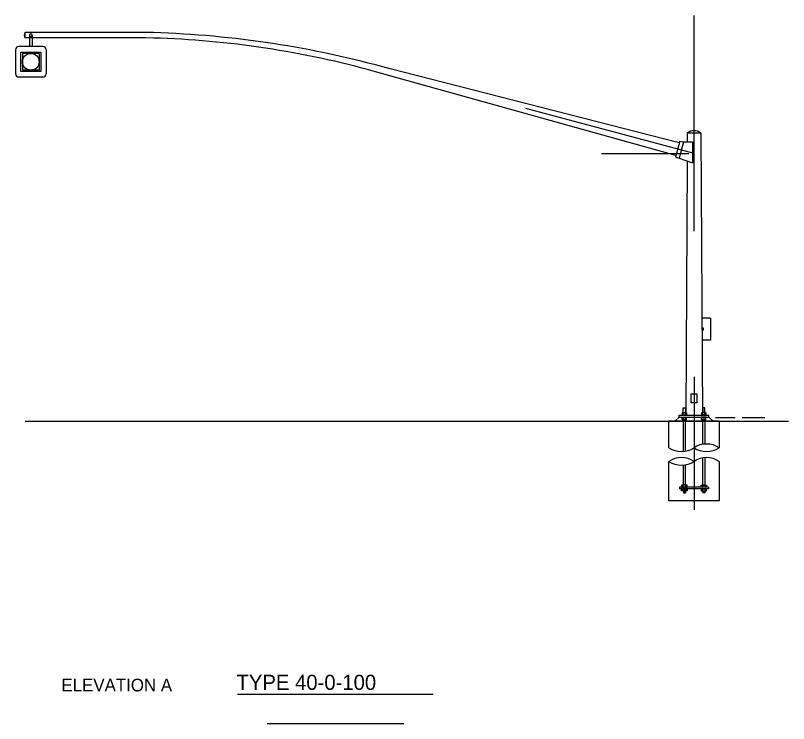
# Model space of a CAD drawing. Extents: x -902 to -791, y 426 to 518.
# Drawn here: x -902.3 to -856.07, y 426.33 to 468.66 of the extents above; entities that cross this region are included whole.
import ezdxf

# ---------------------------------------------------------------- set-up
doc = ezdxf.new("R2010")
doc.units = 0
doc.layers.add('es_NO-PLOT', color=7, linetype='Continuous')
doc.layers.add('es_SIGNAL-LIGHTING', color=7, linetype='Continuous')

msp = doc.modelspace()

# ---------------------------------------------------------------- linework, layer by layer
at = {"layer": 'es_NO-PLOT'}
for p, q in [((-889.014, 428.09), (-877.309, 428.09)), ((-887.248, 426.333), (-879.071, 426.333))]:
    msp.add_line(p, q, dxfattribs=at)
at = {"layer": 'es_SIGNAL-LIGHTING'}
for p, q in [((-861.717, 455.768), (-861.717, 468.658)), ((-901.717, 467.312), (-901.717, 467.634)), ((-901.467, 467.475), (-901.467, 466.806)), ((-901.3, 467.475), (-901.3, 466.806)), ((-902.3, 466.605), (-902.3, 465.173)), ((-900.667, 466.806), (-902.099, 466.806)), ((-900.467, 466.605), (-900.467, 465.173)), ((-901.883, 466.389), (-901.883, 465.389)), ((-900.883, 466.389), (-901.883, 466.389)), ((-900.883, 466.389), (-900.883, 465.389)), ((-900.883, 465.389), (-901.883, 465.389)), ((-862.798, 460.288), (-880.776, 465.296)), ((-862.603, 461.043), (-879.9, 465.462)), ((-900.667, 464.973), (-902.099, 464.973)), ((-861.718, 460.403), (-871.775, 463.097)), ((-862.12, 461.633), (-862.124, 461.098)), ((-862.12, 461.633), (-861.313, 461.633)), ((-861.313, 461.633), (-861.217, 444.784)), ((-862.575, 461.153), (-862.824, 460.187)), ((-862.356, 461.097), (-862.604, 460.13)), ((-862.575, 461.153), (-862.356, 461.097)), ((-862.356, 461.097), (-861.812, 461.097)), ((-861.812, 461.097), (-861.812, 459.847)), ((-867.243, 460.407), (-862.02, 460.407)), ((-862.824, 460.187), (-862.604, 460.13)), ((-862.604, 460.13), (-861.812, 459.847)), ((-862.12, 459.957), (-862.217, 444.784)), ((-860.738, 450.574), (-861.239, 450.574)), ((-860.738, 450.574), (-860.737, 449.24)), ((-861.146, 449.969), (-861.239, 449.969)), ((-861.146, 449.844), (-861.146, 449.969)), ((-861.146, 449.85), (-861.146, 449.963)), ((-861.146, 449.844), (-861.239, 449.844)), ((-860.737, 449.24), (-861.235, 449.24)), ((-861.717, 447.051), (-861.717, 439.105)), ((-862.598, 444.64), (-862.598, 444.772)), ((-862.598, 444.772), (-860.834, 444.772)), ((-862.436, 444.788), (-862.436, 444.772)), ((-862.436, 444.788), (-862.152, 444.788)), ((-862.436, 444.772), (-862.152, 444.772)), ((-862.428, 444.901), (-862.428, 444.788)), ((-862.394, 444.92), (-862.364, 444.92)), ((-862.364, 445.203), (-862.228, 445.203)), ((-862.364, 444.92), (-862.364, 445.203)), ((-862.364, 444.92), (-862.228, 444.92)), ((-862.364, 444.788), (-862.364, 444.92)), ((-862.228, 445.203), (-862.228, 444.92)), ((-862.228, 444.788), (-862.228, 444.92)), ((-862.228, 444.92), (-862.194, 444.92)), ((-862.164, 444.901), (-862.164, 444.788)), ((-862.152, 444.788), (-862.152, 444.772)), ((-861.28, 444.788), (-861.28, 444.772)), ((-860.993, 444.788), (-861.28, 444.788)), ((-860.993, 444.772), (-861.28, 444.772)), ((-861.268, 444.901), (-861.268, 444.788)), ((-861.201, 444.92), (-861.239, 444.92)), ((-861.072, 445.203), (-861.201, 445.203)), ((-861.201, 445.203), (-861.201, 444.92)), ((-861.072, 444.92), (-861.201, 444.92)), ((-861.201, 444.788), (-861.201, 444.92)), ((-861.072, 444.92), (-861.072, 445.203)), ((-861.072, 444.788), (-861.072, 444.92)), ((-861.038, 444.92), (-861.072, 444.92)), ((-861.004, 444.901), (-861.004, 444.788)), ((-860.993, 444.788), (-860.993, 444.772)), ((-860.834, 444.64), (-860.834, 444.772)), ((-901.717, 444.407), (-856.066, 444.407)), ((-860.217, 444.407), (-863.217, 444.407)), ((-863.217, 442.817), (-863.217, 444.407)), ((-862.858, 444.407), (-862.598, 444.64)), ((-862.598, 444.64), (-860.834, 444.64)), ((-862.436, 444.625), (-862.436, 444.64)), ((-862.436, 444.64), (-862.152, 444.64)), ((-862.436, 444.625), (-862.152, 444.625)), ((-862.428, 444.512), (-862.428, 444.625)), ((-862.394, 444.485), (-862.364, 444.485)), ((-862.364, 444.625), (-862.364, 444.485)), ((-862.364, 444.485), (-862.228, 444.485)), ((-862.228, 444.485), (-862.364, 444.485)), ((-862.364, 444.485), (-862.364, 442.596)), ((-862.228, 444.625), (-862.228, 444.485)), ((-862.228, 444.485), (-862.194, 444.485)), ((-862.228, 442.612), (-862.228, 444.485)), ((-862.164, 444.512), (-862.164, 444.625)), ((-862.152, 444.625), (-862.152, 444.64)), ((-861.28, 444.625), (-861.28, 444.64)), ((-860.993, 444.64), (-861.28, 444.64)), ((-860.993, 444.625), (-861.28, 444.625)), ((-861.268, 444.512), (-861.268, 444.625)), ((-861.201, 444.485), (-861.239, 444.485)), ((-861.201, 444.625), (-861.201, 444.485)), ((-861.072, 444.485), (-861.201, 444.485)), ((-861.201, 444.485), (-861.072, 444.485)), ((-861.201, 443.023), (-861.201, 444.485)), ((-861.072, 444.625), (-861.072, 444.485)), ((-861.038, 444.485), (-861.072, 444.485)), ((-861.072, 444.485), (-861.072, 443.038)), ((-861.004, 444.512), (-861.004, 444.625)), ((-860.993, 444.625), (-860.993, 444.64)), ((-860.834, 444.64), (-860.575, 444.407)), ((-860.425, 444.633), (-859.248, 444.633)), ((-860.217, 444.407), (-860.217, 442.817)), ((-858.836, 444.633), (-857.475, 444.633)), ((-863.217, 439.652), (-863.217, 442.002)), ((-861.201, 440.573), (-861.201, 442.207)), ((-861.072, 442.222), (-861.072, 440.573)), ((-860.217, 442.002), (-860.217, 439.652)), ((-862.364, 441.78), (-862.364, 440.573)), ((-862.228, 440.573), (-862.228, 441.797)), ((-860.859, 440.456), (-862.584, 440.456)), ((-862.584, 440.456), (-862.584, 440.356)), ((-860.859, 440.356), (-862.584, 440.356)), ((-862.379, 440.572), (-862.379, 440.463)), ((-862.379, 440.349), (-862.379, 440.24)), ((-862.239, 440.587), (-862.364, 440.587)), ((-862.239, 440.6), (-862.362, 440.6)), ((-862.357, 440.24), (-862.357, 440.123)), ((-862.239, 440.221), (-862.351, 440.221)), ((-862.239, 440.207), (-862.351, 440.207)), ((-862.239, 440.191), (-862.351, 440.191)), ((-862.239, 440.176), (-862.351, 440.176)), ((-862.239, 440.16), (-862.351, 440.16)), ((-862.236, 440.24), (-862.236, 440.123)), ((-862.216, 440.572), (-862.216, 440.463)), ((-862.216, 440.349), (-862.216, 440.24)), ((-861.214, 440.572), (-861.214, 440.463)), ((-861.214, 440.349), (-861.214, 440.24)), ((-861.195, 440.24), (-861.195, 440.123)), ((-861.191, 440.6), (-861.068, 440.6)), ((-861.191, 440.587), (-861.066, 440.587)), ((-861.191, 440.221), (-861.08, 440.221)), ((-861.191, 440.207), (-861.08, 440.207)), ((-861.191, 440.191), (-861.08, 440.191)), ((-861.191, 440.176), (-861.08, 440.176)), ((-861.191, 440.16), (-861.08, 440.16)), ((-861.073, 440.24), (-861.073, 440.123)), ((-861.052, 440.572), (-861.052, 440.463)), ((-861.052, 440.349), (-861.052, 440.24)), ((-860.859, 440.456), (-860.859, 440.356)), ((-862.357, 440.123), (-862.236, 440.123)), ((-862.239, 440.146), (-862.351, 440.146)), ((-862.239, 440.134), (-862.351, 440.134)), ((-861.073, 440.123), (-861.195, 440.123)), ((-861.191, 440.146), (-861.08, 440.146)), ((-861.191, 440.134), (-861.08, 440.134)), ((-860.217, 439.652), (-863.217, 439.652))]:
    msp.add_line(p, q, dxfattribs=at)
for points in [[(-900.778, 465.314), (-901.988, 465.314), (-901.988, 466.465), (-900.778, 466.465)], [(-861.883, 446.037), (-861.55, 446.037), (-861.55, 445.495), (-861.883, 445.495)], [(-862.136, 440.573), (-862.459, 440.573), (-862.459, 440.463), (-862.136, 440.463)], [(-862.136, 440.24), (-862.459, 440.24), (-862.459, 440.35), (-862.136, 440.35)], [(-861.294, 440.573), (-860.972, 440.573), (-860.972, 440.463), (-861.294, 440.463)], [(-861.294, 440.24), (-860.972, 440.24), (-860.972, 440.35), (-861.294, 440.35)]]:
    msp.add_lwpolyline(points, close=True, dxfattribs=at)
msp.add_circle((-901.383, 465.889), 0.5, dxfattribs=at)
for centre, radius, start, end in [((-901.523, 467.473), 0.252, 140.2697, 219.7303), ((-901.383, 467.475), 0.0833, 0, 180), ((-901.383, 467.475), 0.0833, 180, 0), ((-895.868, 408.582), 59.079, 74.31849, 88.23402), ((-895.662, 411.918), 55.415, 74.4168, 88.3323), ((-902.099, 466.605), 0.201, 90, 180), ((-900.667, 466.605), 0.201, 0, 90), ((-902.099, 465.173), 0.201, 180, 270), ((-900.667, 465.173), 0.201, 270, 360), ((-861.717, 461.09), 0.677, 53.4057, 126.5943), ((-862.394, 444.886), 0.0357, 21.3495, 158.6505), ((-862.295, 444.812), 0.109, 52.3665, 127.6335), ((-862.195, 444.886), 0.0357, 21.3495, 158.6505), ((-861.236, 444.886), 0.0357, 21.3495, 158.6505), ((-861.136, 444.812), 0.109, 52.3665, 127.6335), ((-861.037, 444.886), 0.0357, 21.3495, 158.6505), ((-862.394, 444.524), 0.0357, 201.3495, 338.6505), ((-862.295, 444.598), 0.109, 232.3665, 307.6335), ((-862.195, 444.524), 0.0357, 201.3495, 338.6505), ((-861.236, 444.524), 0.0357, 201.3495, 338.6505), ((-861.136, 444.598), 0.109, 232.3665, 307.6335), ((-861.037, 444.524), 0.0357, 201.3495, 338.6505)]:
    msp.add_arc(centre, radius, start, end, dxfattribs=at)
for centre, major_axis, ratio, start_param, end_param in [((390.906, 228.056), (-1349.895, 229.386), 0.051242, 5.980329, 5.999429), ((389.812, 228.05), (-1348.756, 229.082), 0.051218, 5.998757, 5.999409), ((389.812, 228.05), (-1348.756, 229.082), 0.051218, 5.998345, 5.998757), ((389.812, 228.05), (-1348.756, 229.082), 0.051218, 5.980301, 5.998345), ((-860.967, 442.129), (1.141, 0), 0.8, 0.853691, 2.287902), ((-862.467, 443.505), (1.141, 0), 0.8, 3.995283, 5.429495), ((-860.967, 443.505), (1.141, 0), 0.8, 3.995283, 5.429495), ((-862.467, 441.313), (-1.141, 0), 0.8, 3.995283, 5.429495), ((-862.467, 442.69), (-1.141, 0), 0.8, 0.853691, 2.287902), ((-860.967, 441.313), (-1.141, 0), 0.8, 3.995283, 5.429495)]:
    msp.add_ellipse(centre, major_axis=major_axis, ratio=ratio, start_param=start_param, end_param=end_param, dxfattribs=at)

# ---------------------------------------------------------------- texts
at = {"layer": 'es_NO-PLOT'}
for s, height, p in [('TYPE 40-0-100', 0.90576, (-889.078, 428.343)), ('ELEVATION A', 0.7548, (-899.55, 428.255))]:
    msp.add_text(s, height=height, dxfattribs=at).set_placement(p)

doc.saveas('drawing.dxf')
